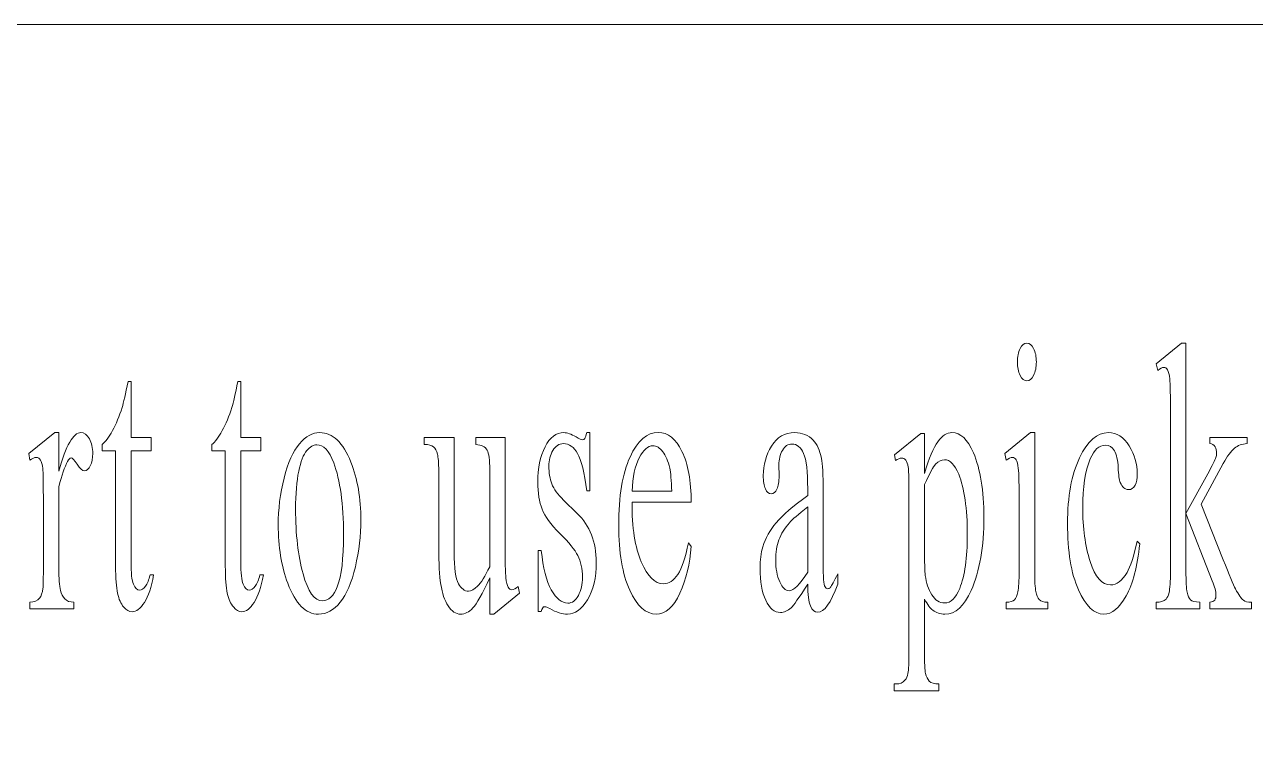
# Model space of a CAD drawing. Header units: millimetres. Extents: x -516 to 519, y -297 to 340.
# Drawn here: x 196.8 to 324.6, y 174.5 to 249.4 of the extents above; entities that cross this region are included whole.
import ezdxf

# ---------------------------------------------------------------- set-up
doc = ezdxf.new("R2010")
doc.units = ezdxf.units.MM
doc.header["$MEASUREMENT"] = 0
doc.layers.add('layer 1', color=7, linetype='Continuous')

msp = doc.modelspace()

# ---------------------------------------------------------------- linework, layer by layer
at = {"layer": 'layer 1', "color": 242, "lineweight": 18}
for points, knots in [([(-18.9439, 249.3798), (-18.9439, 249.3798), (506.06, 249.3798), (506.06, 249.3798), (506.06, 249.3798), (506.06, 42.8579), (506.06, 42.8579), (506.06, 42.8579), (-18.9439, 42.8579), (-18.9439, 42.8579), (-18.9439, 42.8579), (-18.9439, 249.3798), (-18.9439, 249.3798)], [0, 0, 0, 0, 0.25, 0.25, 0.25, 0.5, 0.5, 0.5, 0.75, 0.75, 0.75, 1, 1, 1, 1]), ([(300.8988, 216.2949), (301.1708, 216.2949), (301.4023, 216.1039), (301.5933, 215.7219), (301.7844, 215.3398), (301.8799, 214.8768), (301.8799, 214.3328), (301.8799, 213.7889), (301.7844, 213.3226), (301.5933, 212.9341), (301.4023, 212.5456), (301.1708, 212.3513), (300.8988, 212.3513), (300.6268, 212.3513), (300.3937, 212.5456), (300.1994, 212.9341), (300.0052, 213.3226), (299.908, 213.7889), (299.908, 214.3328), (299.908, 214.8768), (300.0036, 215.3398), (300.1946, 215.7219), (300.3856, 216.1039), (300.6204, 216.2949), (300.8988, 216.2949)], [0, 0, 0, 0, 0.125, 0.125, 0.125, 0.25, 0.25, 0.25, 0.375, 0.375, 0.375, 0.5, 0.5, 0.5, 0.625, 0.625, 0.625, 0.75, 0.75, 0.75, 0.875, 0.875, 0.875, 1, 1, 1, 1]), ([(314.4911, 213.4392), (314.4911, 213.4392), (314.326, 214.1191), (314.326, 214.1191), (314.326, 214.1191), (316.968, 216.2949), (316.968, 216.2949), (316.968, 216.2949), (317.4149, 216.2949), (317.4149, 216.2949)], [0, 0, 0, 0, 0.33333333, 0.33333333, 0.33333333, 0.66666667, 0.66666667, 0.66666667, 1, 1, 1, 1]), ([(317.4149, 216.2949), (317.4149, 216.2949), (317.4149, 198.597), (317.4149, 198.597), (317.4149, 198.597), (319.6781, 202.7155), (319.6781, 202.7155)], [0, 0, 0, 0, 0.5, 0.5, 0.5, 1, 1, 1, 1]), ([(315.8024, 208.7767), (315.8024, 210.836), (315.7797, 212.0955), (315.7344, 212.5553), (315.6891, 213.015), (315.6146, 213.3323), (315.511, 213.5072), (315.4074, 213.682), (315.2714, 213.7694), (315.103, 213.7694), (314.967, 213.7694), (314.7631, 213.6593), (314.4911, 213.4392)], [0, 0, 0, 0, 0.25, 0.25, 0.25, 0.5, 0.5, 0.5, 0.75, 0.75, 0.75, 1, 1, 1, 1]), ([(204.8591, 205.7461), (205.2152, 206.031), (205.5795, 206.5135), (205.9518, 207.1934), (206.3242, 207.8734), (206.656, 208.6796), (206.9474, 209.6121), (207.0964, 210.1042), (207.3036, 211.0043), (207.5691, 212.3124)], [0, 0, 0, 0, 0.33333333, 0.33333333, 0.33333333, 0.66666667, 0.66666667, 0.66666667, 1, 1, 1, 1]), ([(207.8702, 212.3124), (207.8702, 212.3124), (207.8702, 206.4649), (207.8702, 206.4649), (207.8702, 206.4649), (209.9489, 206.4649), (209.9489, 206.4649), (209.9489, 206.4649), (209.9489, 205.105), (209.9489, 205.105), (209.9489, 205.105), (207.8702, 205.105), (207.8702, 205.105), (207.8702, 205.105), (207.8702, 193.5654), (207.8702, 193.5654)], [0, 0, 0, 0, 0.2, 0.2, 0.2, 0.4, 0.4, 0.4, 0.6, 0.6, 0.6, 0.8, 0.8, 0.8, 1, 1, 1, 1]), ([(216.2545, 205.7461), (216.6107, 206.031), (216.9749, 206.5135), (217.3473, 207.1934), (217.7196, 207.8734), (218.0515, 208.6796), (218.3429, 209.6121), (218.4918, 210.1042), (218.6991, 211.0043), (218.9646, 212.3124)], [0, 0, 0, 0, 0.33333333, 0.33333333, 0.33333333, 0.66666667, 0.66666667, 0.66666667, 1, 1, 1, 1]), ([(219.2657, 212.3124), (219.2657, 212.3124), (219.2657, 206.4649), (219.2657, 206.4649), (219.2657, 206.4649), (221.3444, 206.4649), (221.3444, 206.4649), (221.3444, 206.4649), (221.3444, 205.105), (221.3444, 205.105), (221.3444, 205.105), (219.2657, 205.105), (219.2657, 205.105), (219.2657, 205.105), (219.2657, 193.5654), (219.2657, 193.5654)], [0, 0, 0, 0, 0.2, 0.2, 0.2, 0.4, 0.4, 0.4, 0.6, 0.6, 0.6, 0.8, 0.8, 0.8, 1, 1, 1, 1]), ([(197.3684, 204.1142), (197.3684, 204.1142), (197.2713, 204.8136), (197.2713, 204.8136), (197.2713, 204.8136), (199.9619, 206.9894), (199.9619, 206.9894), (199.9619, 206.9894), (200.3698, 206.9894), (200.3698, 206.9894)], [0, 0, 0, 0, 0.33333333, 0.33333333, 0.33333333, 0.66666667, 0.66666667, 0.66666667, 1, 1, 1, 1]), ([(200.3698, 202.9875), (201.1146, 205.6555), (201.8787, 206.9894), (202.6622, 206.9894), (203.0184, 206.9894), (203.313, 206.7725), (203.5462, 206.3386), (203.7793, 205.9048), (203.8959, 205.4029), (203.8959, 204.8331), (203.8959, 204.328), (203.8117, 203.9006), (203.6433, 203.5509), (203.4749, 203.2012), (203.2742, 203.0263), (203.0411, 203.0263), (202.8144, 203.0263), (202.5602, 203.2498), (202.2786, 203.6965), (201.9969, 204.1434), (201.788, 204.3668), (201.6521, 204.3668), (201.5355, 204.3668), (201.4092, 204.2373), (201.2732, 203.9782), (200.9818, 203.4472), (200.6807, 202.573), (200.3698, 201.3556)], [0, 0, 0, 0, 0.11111111, 0.11111111, 0.11111111, 0.22222222, 0.22222222, 0.22222222, 0.33333333, 0.33333333, 0.33333333, 0.44444444, 0.44444444, 0.44444444, 0.55555556, 0.55555556, 0.55555556, 0.66666667, 0.66666667, 0.66666667, 0.77777778, 0.77777778, 0.77777778, 0.88888889, 0.88888889, 0.88888889, 1, 1, 1, 1]), ([(227.4557, 206.9894), (228.8026, 206.9894), (229.8841, 205.9663), (230.7, 203.92), (231.3929, 202.1716), (231.7393, 200.1641), (231.7393, 197.8976), (231.7393, 196.3046), (231.5483, 194.6922), (231.1663, 193.0603), (230.7842, 191.4285), (230.258, 190.1981), (229.5878, 189.3692), (228.9176, 188.5403), (228.1712, 188.1259), (227.3488, 188.1259), (226.0084, 188.1259), (224.9432, 189.1943), (224.1531, 191.3313), (223.4861, 193.1315), (223.1526, 195.152), (223.1526, 197.3925), (223.1526, 199.0244), (223.355, 200.6465), (223.7597, 202.259), (224.1645, 203.8714), (224.6971, 205.0629), (225.3576, 205.8335), (226.0181, 206.6041), (226.7175, 206.9894), (227.4557, 206.9894)], [0, 0, 0, 0, 0.1, 0.1, 0.1, 0.2, 0.2, 0.2, 0.3, 0.3, 0.3, 0.4, 0.4, 0.4, 0.5, 0.5, 0.5, 0.6, 0.6, 0.6, 0.7, 0.7, 0.7, 0.8, 0.8, 0.8, 0.9, 0.9, 0.9, 1, 1, 1, 1]), ([(238.3169, 205.7461), (238.3169, 205.7461), (238.3169, 206.4649), (238.3169, 206.4649), (238.3169, 206.4649), (241.4349, 206.4649), (241.4349, 206.4649), (241.4349, 206.4649), (241.4349, 194.5562), (241.4349, 194.5562)], [0, 0, 0, 0, 0.33333333, 0.33333333, 0.33333333, 0.66666667, 0.66666667, 0.66666667, 1, 1, 1, 1]), ([(243.6885, 205.7461), (243.6885, 205.7461), (243.6885, 206.4649), (243.6885, 206.4649), (243.6885, 206.4649), (246.7191, 206.4649), (246.7191, 206.4649)], [0, 0, 0, 0, 0.5, 0.5, 0.5, 1, 1, 1, 1]), ([(250.47, 194.7505), (250.6514, 192.9373), (250.9978, 191.5709), (251.5094, 190.6514), (252.021, 189.7318), (252.594, 189.2721), (253.2287, 189.2721), (253.6755, 189.2721), (254.0397, 189.5343), (254.3214, 190.0588), (254.6031, 190.5834), (254.744, 191.2147), (254.744, 191.953), (254.744, 192.8466), (254.5869, 193.5978), (254.2728, 194.2065), (253.9588, 194.8152), (253.3323, 195.5858), (252.3933, 196.5183), (251.4543, 197.4508), (250.8392, 198.2926), (250.5478, 199.0438), (250.2563, 199.782), (250.1106, 200.7145), (250.1106, 201.8413), (250.1106, 203.3048), (250.3616, 204.5287), (250.8634, 205.513), (251.3653, 206.4973), (252.0145, 206.9894), (252.811, 206.9894), (253.1607, 206.9894), (253.5848, 206.8405), (254.0834, 206.5426), (254.4137, 206.3483), (254.6339, 206.2512), (254.744, 206.2512), (254.8476, 206.2512), (254.9285, 206.2965), (254.9868, 206.3872), (255.0451, 206.4778), (255.1131, 206.6786), (255.1908, 206.9894)], [0, 0, 0, 0, 0.07142857, 0.07142857, 0.07142857, 0.14285714, 0.14285714, 0.14285714, 0.21428571, 0.21428571, 0.21428571, 0.28571429, 0.28571429, 0.28571429, 0.35714286, 0.35714286, 0.35714286, 0.42857143, 0.42857143, 0.42857143, 0.5, 0.5, 0.5, 0.57142857, 0.57142857, 0.57142857, 0.64285714, 0.64285714, 0.64285714, 0.71428571, 0.71428571, 0.71428571, 0.78571429, 0.78571429, 0.78571429, 0.85714286, 0.85714286, 0.85714286, 0.92857143, 0.92857143, 0.92857143, 1, 1, 1, 1]), ([(255.1908, 200.9282), (254.9447, 202.8321), (254.629, 204.1272), (254.2437, 204.8136), (253.8584, 205.5), (253.3679, 205.8432), (252.7721, 205.8432), (252.3188, 205.8432), (251.9529, 205.6036), (251.6745, 205.1245), (251.3961, 204.6452), (251.2568, 204.1142), (251.2568, 203.5314), (251.2568, 202.8062), (251.3605, 202.1845), (251.5677, 201.6665), (251.7684, 201.1355), (252.1764, 200.5721), (252.7916, 199.9763)], [0, 0, 0, 0, 0.16666667, 0.16666667, 0.16666667, 0.33333333, 0.33333333, 0.33333333, 0.5, 0.5, 0.5, 0.66666667, 0.66666667, 0.66666667, 0.83333333, 0.83333333, 0.83333333, 1, 1, 1, 1]), ([(255.5113, 206.9894), (255.5113, 206.9894), (255.5113, 200.9282), (255.5113, 200.9282), (255.5113, 200.9282), (255.1908, 200.9282), (255.1908, 200.9282)], [0, 0, 0, 0, 0.5, 0.5, 0.5, 1, 1, 1, 1]), ([(266.0422, 195.1584), (265.9062, 193.3841), (265.5112, 191.7684), (264.8571, 190.3114), (264.2031, 188.8544), (263.3839, 188.1259), (262.3998, 188.1259), (261.3313, 188.1259), (260.4166, 188.958), (259.6557, 190.6222), (258.8948, 192.2865), (258.5144, 194.5238), (258.5144, 197.3342), (258.5144, 200.3778), (258.9045, 202.7511), (259.6848, 204.4542), (260.4652, 206.1573), (261.4446, 207.0089), (262.6232, 207.0089), (263.6203, 207.0089), (264.4395, 206.3516), (265.0806, 205.037), (265.7217, 203.7225), (266.0422, 201.9643), (266.0422, 199.7626)], [0, 0, 0, 0, 0.125, 0.125, 0.125, 0.25, 0.25, 0.25, 0.375, 0.375, 0.375, 0.5, 0.5, 0.5, 0.625, 0.625, 0.625, 0.75, 0.75, 0.75, 0.875, 0.875, 0.875, 1, 1, 1, 1]), ([(275.1647, 202.5018), (275.1647, 201.9061), (275.0886, 201.4463), (274.9365, 201.1225), (274.7843, 200.7987), (274.5851, 200.6368), (274.3391, 200.6368), (274.0995, 200.6368), (273.9036, 200.8052), (273.7514, 201.1419), (273.5992, 201.4786), (273.5231, 201.9384), (273.5231, 202.5212), (273.5231, 203.6351), (273.8081, 204.6582), (274.3779, 205.5907), (274.9478, 206.5232), (275.7475, 206.9894), (276.7771, 206.9894), (277.5672, 206.9894), (278.2148, 206.7239), (278.7198, 206.1929), (279.1019, 205.7914), (279.3836, 205.1633), (279.5649, 204.3085), (279.6815, 203.7516), (279.7397, 202.6119), (279.7397, 200.8894)], [0, 0, 0, 0, 0.11111111, 0.11111111, 0.11111111, 0.22222222, 0.22222222, 0.22222222, 0.33333333, 0.33333333, 0.33333333, 0.44444444, 0.44444444, 0.44444444, 0.55555556, 0.55555556, 0.55555556, 0.66666667, 0.66666667, 0.66666667, 0.77777778, 0.77777778, 0.77777778, 0.88888889, 0.88888889, 0.88888889, 1, 1, 1, 1]), ([(278.137, 201.1613), (278.137, 202.9357), (277.9962, 204.1531), (277.7145, 204.8136), (277.4328, 205.4741), (277.0232, 205.8044), (276.4858, 205.8044), (276.0778, 205.8044), (275.754, 205.5842), (275.5144, 205.1439), (275.2683, 204.7035), (275.1453, 204.1984), (275.1453, 203.6286)], [0, 0, 0, 0, 0.25, 0.25, 0.25, 0.5, 0.5, 0.5, 0.75, 0.75, 0.75, 1, 1, 1, 1]), ([(287.1527, 204.6971), (287.1527, 204.6971), (289.8919, 206.9117), (289.8919, 206.9117), (289.8919, 206.9117), (290.261, 206.9117), (290.261, 206.9117), (290.261, 206.9117), (290.261, 202.7544), (290.261, 202.7544)], [0, 0, 0, 0, 0.33333333, 0.33333333, 0.33333333, 0.66666667, 0.66666667, 0.66666667, 1, 1, 1, 1]), ([(290.261, 202.7544), (290.7208, 204.3215), (291.1822, 205.4191), (291.6452, 206.0472), (292.1082, 206.6754), (292.5955, 206.9894), (293.1071, 206.9894), (294.0007, 206.9894), (294.7454, 206.2901), (295.3412, 204.8913), (296.0729, 203.1817), (296.4388, 200.9541), (296.4388, 198.2085), (296.4388, 195.139), (295.9984, 192.6005), (295.1177, 190.5931), (294.3925, 188.9483), (293.4794, 188.1259), (292.3785, 188.1259), (291.8994, 188.1259), (291.4849, 188.2619), (291.1352, 188.5338), (290.8762, 188.7281), (290.5848, 189.1166), (290.261, 189.6995)], [0, 0, 0, 0, 0.125, 0.125, 0.125, 0.25, 0.25, 0.25, 0.375, 0.375, 0.375, 0.5, 0.5, 0.5, 0.625, 0.625, 0.625, 0.75, 0.75, 0.75, 0.875, 0.875, 0.875, 1, 1, 1, 1]), ([(298.7327, 204.1142), (298.7327, 204.1142), (298.5967, 204.8136), (298.5967, 204.8136), (298.5967, 204.8136), (301.2776, 206.9894), (301.2776, 206.9894), (301.2776, 206.9894), (301.705, 206.9894), (301.705, 206.9894)], [0, 0, 0, 0, 0.33333333, 0.33333333, 0.33333333, 0.66666667, 0.66666667, 0.66666667, 1, 1, 1, 1]), ([(312.6148, 195.4304), (312.3752, 193.0862), (311.9057, 191.2827), (311.2064, 190.02), (310.507, 188.7572), (309.7332, 188.1259), (308.8849, 188.1259), (307.8746, 188.1259), (306.994, 188.9742), (306.2428, 190.6708), (305.4916, 192.3674), (305.116, 194.6598), (305.116, 197.5479), (305.116, 200.3454), (305.5321, 202.6184), (306.3642, 204.3668), (307.1963, 206.1152), (308.1952, 206.9894), (309.3608, 206.9894), (310.235, 206.9894), (310.9538, 206.5264), (311.5172, 205.6004), (312.0806, 204.6744), (312.3623, 203.7127), (312.3623, 202.7155), (312.3623, 202.2233), (312.283, 201.8251), (312.1243, 201.5208), (311.9656, 201.2164), (311.7438, 201.0642), (311.4589, 201.0642), (311.0768, 201.0642), (310.7887, 201.3103), (310.5944, 201.8024), (310.4843, 202.0744), (310.4115, 202.5925), (310.3759, 203.3566), (310.3402, 204.1207), (310.2091, 204.7035), (309.9825, 205.105), (309.7558, 205.4936), (309.4418, 205.6878), (309.0403, 205.6878), (308.3927, 205.6878), (307.8714, 205.2086), (307.4764, 204.2502), (306.9519, 202.981), (306.6896, 201.3038), (306.6896, 199.2186), (306.6896, 197.0946), (306.9503, 195.2199), (307.4715, 193.5945), (307.9928, 191.9692), (308.697, 191.1565), (309.5842, 191.1565), (310.2188, 191.1565), (310.7887, 191.5903), (311.2938, 192.4581), (311.65, 193.0538), (311.9964, 194.1352), (312.3331, 195.7024)], [0, 0, 0, 0, 0.05, 0.05, 0.05, 0.1, 0.1, 0.1, 0.15, 0.15, 0.15, 0.2, 0.2, 0.2, 0.25, 0.25, 0.25, 0.3, 0.3, 0.3, 0.35, 0.35, 0.35, 0.4, 0.4, 0.4, 0.45, 0.45, 0.45, 0.5, 0.5, 0.5, 0.55, 0.55, 0.55, 0.6, 0.6, 0.6, 0.65, 0.65, 0.65, 0.7, 0.7, 0.7, 0.75, 0.75, 0.75, 0.8, 0.8, 0.8, 0.85, 0.85, 0.85, 0.9, 0.9, 0.9, 0.95, 0.95, 0.95, 1, 1, 1, 1]), ([(319.6781, 202.7155), (320.1573, 203.5962), (320.4357, 204.1531), (320.5134, 204.3862), (320.5652, 204.5416), (320.5912, 204.6971), (320.5912, 204.8525), (320.5912, 205.1115), (320.5377, 205.3349), (320.4309, 205.5227), (320.324, 205.7105), (320.1476, 205.8173), (319.9015, 205.8432)], [0, 0, 0, 0, 0.25, 0.25, 0.25, 0.5, 0.5, 0.5, 0.75, 0.75, 0.75, 1, 1, 1, 1]), ([(319.9015, 205.8432), (319.9015, 205.8432), (319.9015, 206.4649), (319.9015, 206.4649), (319.9015, 206.4649), (323.7675, 206.4649), (323.7675, 206.4649), (323.7675, 206.4649), (323.7675, 205.8432), (323.7675, 205.8432)], [0, 0, 0, 0, 0.33333333, 0.33333333, 0.33333333, 0.66666667, 0.66666667, 0.66666667, 1, 1, 1, 1]), ([(323.7675, 205.8432), (323.2365, 205.8173), (322.7945, 205.6555), (322.4415, 205.3576), (322.0886, 205.0597), (321.7017, 204.5287), (321.2808, 203.7646)], [0, 0, 0, 0, 0.5, 0.5, 0.5, 1, 1, 1, 1]), ([(206.2675, 193.138), (206.2675, 193.138), (206.2675, 205.105), (206.2675, 205.105), (206.2675, 205.105), (204.8591, 205.105), (204.8591, 205.105), (204.8591, 205.105), (204.8591, 205.7461), (204.8591, 205.7461)], [0, 0, 0, 0, 0.33333333, 0.33333333, 0.33333333, 0.66666667, 0.66666667, 0.66666667, 1, 1, 1, 1]), ([(217.6629, 193.138), (217.6629, 193.138), (217.6629, 205.105), (217.6629, 205.105), (217.6629, 205.105), (216.2545, 205.105), (216.2545, 205.105), (216.2545, 205.105), (216.2545, 205.7461), (216.2545, 205.7461)], [0, 0, 0, 0, 0.33333333, 0.33333333, 0.33333333, 0.66666667, 0.66666667, 0.66666667, 1, 1, 1, 1]), ([(227.1546, 205.7267), (226.8114, 205.7267), (226.4666, 205.5227), (226.1201, 205.1147), (225.7737, 204.7068), (225.4936, 203.9912), (225.2799, 202.9681), (225.0662, 201.9449), (224.9593, 200.6303), (224.9593, 199.0244), (224.9593, 196.4341), (225.2167, 194.2), (225.7316, 192.3221), (226.2464, 190.4441), (226.9247, 189.5052), (227.7665, 189.5052), (228.3947, 189.5052), (228.9127, 190.0232), (229.3207, 191.0593), (229.7287, 192.0954), (229.9326, 193.8762), (229.9326, 196.4017), (229.9326, 199.5619), (229.5927, 202.0485), (228.9127, 203.8617), (228.4529, 205.105), (227.8669, 205.7267), (227.1546, 205.7267)], [0, 0, 0, 0, 0.11111111, 0.11111111, 0.11111111, 0.22222222, 0.22222222, 0.22222222, 0.33333333, 0.33333333, 0.33333333, 0.44444444, 0.44444444, 0.44444444, 0.55555556, 0.55555556, 0.55555556, 0.66666667, 0.66666667, 0.66666667, 0.77777778, 0.77777778, 0.77777778, 0.88888889, 0.88888889, 0.88888889, 1, 1, 1, 1]), ([(239.8225, 203.0069), (239.8225, 203.8487), (239.7772, 204.4316), (239.6865, 204.7553), (239.5959, 205.0791), (239.4615, 205.3284), (239.2834, 205.5033), (239.1053, 205.6781), (238.7832, 205.7591), (238.3169, 205.7461)], [0, 0, 0, 0, 0.33333333, 0.33333333, 0.33333333, 0.66666667, 0.66666667, 0.66666667, 1, 1, 1, 1]), ([(245.1164, 203.1235), (245.1164, 204.1337), (245.0241, 204.8169), (244.8395, 205.173), (244.655, 205.5292), (244.2713, 205.7202), (243.6885, 205.7461)], [0, 0, 0, 0, 0.5, 0.5, 0.5, 1, 1, 1, 1]), ([(264.0121, 200.8894), (263.9797, 202.0291), (263.9117, 202.8321), (263.8081, 203.2983), (263.6462, 204.0236), (263.405, 204.5935), (263.0845, 205.0079), (262.764, 205.4223), (262.4289, 205.6296), (262.0792, 205.6296), (261.5417, 205.6296), (261.0609, 205.2119), (260.6367, 204.3765), (260.2126, 203.5412), (259.9649, 202.3788), (259.8937, 200.8894)], [0, 0, 0, 0, 0.2, 0.2, 0.2, 0.4, 0.4, 0.4, 0.6, 0.6, 0.6, 0.8, 0.8, 0.8, 1, 1, 1, 1]), ([(198.7671, 199.5683), (198.7671, 201.6406), (198.7461, 202.8742), (198.704, 203.2692), (198.6619, 203.6642), (198.5842, 203.9523), (198.4709, 204.1337), (198.3575, 204.315), (198.2167, 204.4056), (198.0483, 204.4056), (197.8476, 204.4056), (197.6209, 204.3085), (197.3684, 204.1142)], [0, 0, 0, 0, 0.25, 0.25, 0.25, 0.5, 0.5, 0.5, 0.75, 0.75, 0.75, 1, 1, 1, 1]), ([(288.6486, 201.2196), (288.6486, 202.3723), (288.6227, 203.1041), (288.5709, 203.4149), (288.5191, 203.7257), (288.4365, 203.9588), (288.3232, 204.1142), (288.2098, 204.2697), (288.0561, 204.3474), (287.8618, 204.3474), (287.7064, 204.3474), (287.5089, 204.2567), (287.2693, 204.0754)], [0, 0, 0, 0, 0.25, 0.25, 0.25, 0.5, 0.5, 0.5, 0.75, 0.75, 0.75, 1, 1, 1, 1]), ([(290.261, 194.9641), (290.261, 193.5266), (290.2902, 192.5811), (290.3484, 192.1278), (290.4391, 191.3766), (290.6609, 190.7161), (291.0138, 190.1462), (291.3667, 189.5764), (291.8119, 189.2915), (292.3494, 189.2915), (292.997, 189.2915), (293.5215, 189.7966), (293.923, 190.8068), (294.4475, 192.1278), (294.7098, 193.9863), (294.7098, 196.3823), (294.7098, 199.1021), (294.4119, 201.1937), (293.8161, 202.6572), (293.4017, 203.6674), (292.9095, 204.1725), (292.3397, 204.1725), (292.0289, 204.1725), (291.7213, 204.0171), (291.4169, 203.7063), (291.1838, 203.4732), (290.7985, 202.7738), (290.261, 201.6082)], [0, 0, 0, 0, 0.11111111, 0.11111111, 0.11111111, 0.22222222, 0.22222222, 0.22222222, 0.33333333, 0.33333333, 0.33333333, 0.44444444, 0.44444444, 0.44444444, 0.55555556, 0.55555556, 0.55555556, 0.66666667, 0.66666667, 0.66666667, 0.77777778, 0.77777778, 0.77777778, 0.88888889, 0.88888889, 0.88888889, 1, 1, 1, 1]), ([(300.0926, 199.5489), (300.0926, 201.4786), (300.0634, 202.7285), (300.0052, 203.2983), (299.9598, 203.7127), (299.8886, 204.0009), (299.7915, 204.1628), (299.6943, 204.3247), (299.5616, 204.4056), (299.3932, 204.4056), (299.2119, 204.4056), (298.9917, 204.3085), (298.7327, 204.1142)], [0, 0, 0, 0, 0.25, 0.25, 0.25, 0.5, 0.5, 0.5, 0.75, 0.75, 0.75, 1, 1, 1, 1]), ([(321.2808, 203.7646), (321.2808, 203.7646), (318.9982, 199.5489), (318.9982, 199.5489), (318.9982, 199.5489), (321.2808, 193.7791), (321.2808, 193.7791)], [0, 0, 0, 0, 0.5, 0.5, 0.5, 1, 1, 1, 1]), ([(259.8937, 199.7626), (259.8872, 197.1205), (260.2077, 195.0483), (260.8553, 193.546), (261.5029, 192.0436), (262.2638, 191.2925), (263.138, 191.2925), (263.7207, 191.2925), (264.2274, 191.613), (264.658, 192.2541), (265.0887, 192.8952), (265.4497, 193.9928), (265.7411, 195.547)], [0, 0, 0, 0, 0.25, 0.25, 0.25, 0.5, 0.5, 0.5, 0.75, 0.75, 0.75, 1, 1, 1, 1]), ([(278.137, 191.2342), (277.224, 189.8225), (276.6509, 189.0065), (276.4177, 188.7864), (276.0681, 188.4626), (275.6957, 188.3007), (275.3007, 188.3007), (274.6855, 188.3007), (274.1788, 188.7216), (273.7805, 189.5635), (273.3823, 190.4053), (273.1832, 191.5126), (273.1832, 192.8855), (273.1832, 193.7532), (273.2803, 194.5044), (273.4745, 195.139), (273.74, 196.0197), (274.2014, 196.8486), (274.8587, 197.6256), (275.516, 198.4027), (276.6088, 199.3482), (278.137, 200.462)], [0, 0, 0, 0, 0.14285714, 0.14285714, 0.14285714, 0.28571429, 0.28571429, 0.28571429, 0.42857143, 0.42857143, 0.42857143, 0.57142857, 0.57142857, 0.57142857, 0.71428571, 0.71428571, 0.71428571, 0.85714286, 0.85714286, 0.85714286, 1, 1, 1, 1]), ([(254.2097, 198.597), (255.5243, 197.3148), (256.1816, 195.6247), (256.1816, 193.5266), (256.1816, 191.9076), (255.8756, 190.6028), (255.2636, 189.612), (254.6517, 188.6213), (253.9669, 188.1259), (253.2092, 188.1259), (252.6653, 188.1259), (252.0436, 188.3201), (251.3443, 188.7087), (251.1306, 188.8382), (250.9557, 188.9029), (250.8197, 188.9029), (250.6708, 188.9029), (250.5542, 188.7346), (250.47, 188.3978)], [0, 0, 0, 0, 0.16666667, 0.16666667, 0.16666667, 0.33333333, 0.33333333, 0.33333333, 0.5, 0.5, 0.5, 0.66666667, 0.66666667, 0.66666667, 0.83333333, 0.83333333, 0.83333333, 1, 1, 1, 1]), ([(278.137, 199.2769), (277.1592, 198.4999), (276.5278, 197.9494), (276.2429, 197.6256), (275.7313, 197.0558), (275.3654, 196.46), (275.1453, 195.8384), (274.9251, 195.2167), (274.815, 194.5367), (274.815, 193.7985), (274.815, 192.866), (274.9542, 192.0922), (275.2327, 191.477), (275.5112, 190.8618), (275.8317, 190.5542), (276.1943, 190.5542), (276.6865, 190.5542), (277.334, 191.2018), (278.137, 192.4969)], [0, 0, 0, 0, 0.16666667, 0.16666667, 0.16666667, 0.33333333, 0.33333333, 0.33333333, 0.5, 0.5, 0.5, 0.66666667, 0.66666667, 0.66666667, 0.83333333, 0.83333333, 0.83333333, 1, 1, 1, 1]), ([(320.1443, 191.6033), (320.1443, 191.6033), (317.4149, 198.5776), (317.4149, 198.5776), (317.4149, 198.5776), (317.4149, 192.6717), (317.4149, 192.6717)], [0, 0, 0, 0, 0.5, 0.5, 0.5, 1, 1, 1, 1]), ([(246.7191, 195.683), (246.7191, 193.6237), (246.7434, 192.3642), (246.7919, 191.9044), (246.8405, 191.4446), (246.9182, 191.1241), (247.0251, 190.9428), (247.1319, 190.7615), (247.2566, 190.6708), (247.399, 190.6708), (247.5998, 190.6708), (247.8264, 190.7809), (248.079, 191.0011)], [0, 0, 0, 0, 0.25, 0.25, 0.25, 0.5, 0.5, 0.5, 0.75, 0.75, 0.75, 1, 1, 1, 1]), ([(245.1164, 191.8947), (244.3522, 190.2369), (243.7694, 189.1943), (243.3679, 188.767), (242.9664, 188.3396), (242.5423, 188.1259), (242.0955, 188.1259), (241.5968, 188.1259), (241.1646, 188.414), (240.7987, 188.9904), (240.4328, 189.5667), (240.1787, 190.3081), (240.0362, 191.2147), (239.8937, 192.1213), (239.8225, 193.4035), (239.8225, 195.0613)], [0, 0, 0, 0, 0.2, 0.2, 0.2, 0.4, 0.4, 0.4, 0.6, 0.6, 0.6, 0.8, 0.8, 0.8, 1, 1, 1, 1]), ([(241.4349, 194.5562), (241.4349, 192.8984), (241.579, 191.8105), (241.8672, 191.2925), (242.1554, 190.7744), (242.5034, 190.5154), (242.9114, 190.5154), (243.1898, 190.5154), (243.5055, 190.6902), (243.8585, 191.0399), (244.2114, 191.3896), (244.6307, 192.0566), (245.1164, 193.0409)], [0, 0, 0, 0, 0.25, 0.25, 0.25, 0.5, 0.5, 0.5, 0.75, 0.75, 0.75, 1, 1, 1, 1]), ([(250.47, 188.3978), (250.47, 188.3978), (250.1495, 188.3978), (250.1495, 188.3978), (250.1495, 188.3978), (250.1495, 194.7505), (250.1495, 194.7505), (250.1495, 194.7505), (250.47, 194.7505), (250.47, 194.7505)], [0, 0, 0, 0, 0.33333333, 0.33333333, 0.33333333, 0.66666667, 0.66666667, 0.66666667, 1, 1, 1, 1]), ([(279.7397, 194.8476), (279.7397, 193.151), (279.7559, 192.1116), (279.7883, 191.7296), (279.8207, 191.3475), (279.8741, 191.0917), (279.9486, 190.9622), (280.0231, 190.8327), (280.1089, 190.7679), (280.206, 190.7679), (280.3096, 190.7679), (280.4003, 190.8132), (280.478, 190.9039), (280.614, 191.0723), (280.8762, 191.545), (281.2648, 192.3221)], [0, 0, 0, 0, 0.2, 0.2, 0.2, 0.4, 0.4, 0.4, 0.6, 0.6, 0.6, 0.8, 0.8, 0.8, 1, 1, 1, 1]), ([(210.2209, 192.2055), (209.9942, 190.9363), (209.6737, 189.9811), (209.2592, 189.34), (208.8448, 188.6989), (208.4174, 188.3784), (207.9771, 188.3784), (207.6792, 188.3784), (207.3878, 188.5435), (207.1029, 188.8738), (206.8179, 189.204), (206.6075, 189.6768), (206.4715, 190.2919), (206.3355, 190.9072), (206.2675, 191.8558), (206.2675, 193.138)], [0, 0, 0, 0, 0.2, 0.2, 0.2, 0.4, 0.4, 0.4, 0.6, 0.6, 0.6, 0.8, 0.8, 0.8, 1, 1, 1, 1]), ([(207.8702, 193.5654), (207.8702, 192.4127), (207.9528, 191.6357), (208.1179, 191.2342), (208.283, 190.8327), (208.4951, 190.6319), (208.7541, 190.6319), (208.9679, 190.6319), (209.1751, 190.7647), (209.3758, 191.0302), (209.5765, 191.2957), (209.732, 191.6875), (209.842, 192.2055)], [0, 0, 0, 0, 0.25, 0.25, 0.25, 0.5, 0.5, 0.5, 0.75, 0.75, 0.75, 1, 1, 1, 1]), ([(221.6163, 192.2055), (221.3897, 190.9363), (221.0692, 189.9811), (220.6547, 189.34), (220.2403, 188.6989), (219.8129, 188.3784), (219.3725, 188.3784), (219.0747, 188.3784), (218.7833, 188.5435), (218.4983, 188.8738), (218.2134, 189.204), (218.0029, 189.6768), (217.867, 190.2919), (217.731, 190.9072), (217.6629, 191.8558), (217.6629, 193.138)], [0, 0, 0, 0, 0.2, 0.2, 0.2, 0.4, 0.4, 0.4, 0.6, 0.6, 0.6, 0.8, 0.8, 0.8, 1, 1, 1, 1]), ([(219.2657, 193.5654), (219.2657, 192.4127), (219.3482, 191.6357), (219.5134, 191.2342), (219.6785, 190.8327), (219.8906, 190.6319), (220.1496, 190.6319), (220.3633, 190.6319), (220.5705, 190.7647), (220.7713, 191.0302), (220.972, 191.2957), (221.1274, 191.6875), (221.2375, 192.2055)], [0, 0, 0, 0, 0.25, 0.25, 0.25, 0.5, 0.5, 0.5, 0.75, 0.75, 0.75, 1, 1, 1, 1]), ([(321.2808, 193.7791), (321.9154, 192.1861), (322.3428, 191.1759), (322.563, 190.7485), (322.8738, 190.1398), (323.1458, 189.7448), (323.3789, 189.5635), (323.5408, 189.434), (323.8225, 189.3692), (324.224, 189.3692)], [0, 0, 0, 0, 0.33333333, 0.33333333, 0.33333333, 0.66666667, 0.66666667, 0.66666667, 1, 1, 1, 1]), ([(197.3684, 189.3692), (197.8217, 189.3692), (198.1584, 189.5116), (198.3786, 189.7966), (198.5405, 190.0038), (198.6538, 190.3341), (198.7186, 190.7874), (198.751, 191.0075), (198.7671, 191.6357), (198.7671, 192.6717)], [0, 0, 0, 0, 0.33333333, 0.33333333, 0.33333333, 0.66666667, 0.66666667, 0.66666667, 1, 1, 1, 1]), ([(200.3698, 192.8272), (200.3698, 191.8429), (200.4314, 191.0982), (200.5544, 190.5931), (200.6386, 190.2434), (200.7875, 189.952), (201.0013, 189.7189), (201.2149, 189.4857), (201.5225, 189.3692), (201.924, 189.3692)], [0, 0, 0, 0, 0.33333333, 0.33333333, 0.33333333, 0.66666667, 0.66666667, 0.66666667, 1, 1, 1, 1]), ([(248.079, 191.0011), (248.079, 191.0011), (248.2149, 190.3211), (248.2149, 190.3211), (248.2149, 190.3211), (245.5535, 188.1259), (245.5535, 188.1259), (245.5535, 188.1259), (245.1164, 188.1259), (245.1164, 188.1259), (245.1164, 188.1259), (245.1164, 191.8947), (245.1164, 191.8947)], [0, 0, 0, 0, 0.25, 0.25, 0.25, 0.5, 0.5, 0.5, 0.75, 0.75, 0.75, 1, 1, 1, 1]), ([(298.7327, 189.3692), (299.1666, 189.3692), (299.458, 189.4534), (299.6069, 189.6217), (299.7559, 189.7901), (299.874, 190.0686), (299.9615, 190.4571), (300.0489, 190.8456), (300.0926, 191.5903), (300.0926, 192.6912)], [0, 0, 0, 0, 0.33333333, 0.33333333, 0.33333333, 0.66666667, 0.66666667, 0.66666667, 1, 1, 1, 1]), ([(301.705, 192.6912), (301.705, 191.5774), (301.7455, 190.8359), (301.8265, 190.4668), (301.9074, 190.0977), (302.0272, 189.8225), (302.1859, 189.6412), (302.3445, 189.4598), (302.6343, 189.3692), (303.0552, 189.3692)], [0, 0, 0, 0, 0.33333333, 0.33333333, 0.33333333, 0.66666667, 0.66666667, 0.66666667, 1, 1, 1, 1]), ([(314.326, 189.3692), (314.7793, 189.3692), (315.1192, 189.4793), (315.3459, 189.6995), (315.4818, 189.8419), (315.5855, 190.0621), (315.6567, 190.36), (315.7538, 190.7874), (315.8024, 191.5256), (315.8024, 192.5746)], [0, 0, 0, 0, 0.33333333, 0.33333333, 0.33333333, 0.66666667, 0.66666667, 0.66666667, 1, 1, 1, 1]), ([(317.4149, 192.6717), (317.4149, 191.5191), (317.4553, 190.7615), (317.5362, 190.3988), (317.6172, 190.0362), (317.7321, 189.7771), (317.8811, 189.6217), (318.03, 189.4663), (318.3538, 189.3821), (318.8524, 189.3692)], [0, 0, 0, 0, 0.33333333, 0.33333333, 0.33333333, 0.66666667, 0.66666667, 0.66666667, 1, 1, 1, 1]), ([(281.2648, 191.2342), (280.5395, 189.2915), (279.8466, 188.3201), (279.1861, 188.3201), (278.8688, 188.3201), (278.6162, 188.5403), (278.4284, 188.9806), (278.2406, 189.421), (278.1435, 190.1722), (278.137, 191.2342)], [0, 0, 0, 0, 0.33333333, 0.33333333, 0.33333333, 0.66666667, 0.66666667, 0.66666667, 1, 1, 1, 1]), ([(319.9015, 189.3692), (320.1476, 189.3821), (320.3143, 189.4566), (320.4018, 189.5926), (320.4892, 189.7286), (320.5329, 189.9196), (320.5329, 190.1657), (320.5329, 190.4636), (320.4033, 190.9428), (320.1443, 191.6033)], [0, 0, 0, 0, 0.33333333, 0.33333333, 0.33333333, 0.66666667, 0.66666667, 0.66666667, 1, 1, 1, 1]), ([(201.924, 189.3692), (201.924, 189.3692), (201.924, 188.6698), (201.924, 188.6698), (201.924, 188.6698), (197.3684, 188.6698), (197.3684, 188.6698), (197.3684, 188.6698), (197.3684, 189.3692), (197.3684, 189.3692)], [0, 0, 0, 0, 0.33333333, 0.33333333, 0.33333333, 0.66666667, 0.66666667, 0.66666667, 1, 1, 1, 1]), ([(303.0552, 189.3692), (303.0552, 189.3692), (303.0552, 188.6698), (303.0552, 188.6698), (303.0552, 188.6698), (298.7327, 188.6698), (298.7327, 188.6698), (298.7327, 188.6698), (298.7327, 189.3692), (298.7327, 189.3692)], [0, 0, 0, 0, 0.33333333, 0.33333333, 0.33333333, 0.66666667, 0.66666667, 0.66666667, 1, 1, 1, 1]), ([(318.8524, 189.3692), (318.8524, 189.3692), (318.8524, 188.6698), (318.8524, 188.6698), (318.8524, 188.6698), (314.326, 188.6698), (314.326, 188.6698), (314.326, 188.6698), (314.326, 189.3692), (314.326, 189.3692)], [0, 0, 0, 0, 0.33333333, 0.33333333, 0.33333333, 0.66666667, 0.66666667, 0.66666667, 1, 1, 1, 1]), ([(324.224, 189.3692), (324.224, 189.3692), (324.224, 188.6698), (324.224, 188.6698), (324.224, 188.6698), (319.9015, 188.6698), (319.9015, 188.6698), (319.9015, 188.6698), (319.9015, 189.3692), (319.9015, 189.3692)], [0, 0, 0, 0, 0.33333333, 0.33333333, 0.33333333, 0.66666667, 0.66666667, 0.66666667, 1, 1, 1, 1]), ([(287.347, 180.8796), (287.7031, 180.8666), (288.0075, 181.0026), (288.26, 181.2876), (288.3831, 181.43), (288.4786, 181.6599), (288.5466, 181.9772), (288.6146, 182.2945), (288.6486, 183.1007), (288.6486, 184.3959)], [0, 0, 0, 0, 0.33333333, 0.33333333, 0.33333333, 0.66666667, 0.66666667, 0.66666667, 1, 1, 1, 1]), ([(290.261, 184.2793), (290.261, 183.0619), (290.2982, 182.2881), (290.3727, 181.9578), (290.4472, 181.6275), (290.5767, 181.3653), (290.7613, 181.171), (290.9458, 180.9767), (291.2809, 180.8796), (291.7666, 180.8796)], [0, 0, 0, 0, 0.33333333, 0.33333333, 0.33333333, 0.66666667, 0.66666667, 0.66666667, 1, 1, 1, 1]), ([(291.7666, 180.8796), (291.7666, 180.8796), (291.7666, 180.1608), (291.7666, 180.1608), (291.7666, 180.1608), (287.1041, 180.1608), (287.1041, 180.1608), (287.1041, 180.1608), (287.1041, 180.8796), (287.1041, 180.8796), (287.1041, 180.8796), (287.347, 180.8796), (287.347, 180.8796)], [0, 0, 0, 0, 0.25, 0.25, 0.25, 0.5, 0.5, 0.5, 0.75, 0.75, 0.75, 1, 1, 1, 1])]:
    msp.add_open_spline(points, degree=3, knots=knots, dxfattribs=at)
for points in [[(207.5691, 212.3124), (207.5691, 212.3124), (207.8702, 212.3124), (207.8702, 212.3124)], [(218.9646, 212.3124), (218.9646, 212.3124), (219.2657, 212.3124), (219.2657, 212.3124)], [(315.8024, 192.5746), (315.8024, 192.5746), (315.8024, 208.7767), (315.8024, 208.7767)], [(200.3698, 206.9894), (200.3698, 206.9894), (200.3698, 202.9875), (200.3698, 202.9875)], [(246.7191, 206.4649), (246.7191, 206.4649), (246.7191, 195.683), (246.7191, 195.683)], [(255.1908, 206.9894), (255.1908, 206.9894), (255.5113, 206.9894), (255.5113, 206.9894)], [(301.705, 206.9894), (301.705, 206.9894), (301.705, 192.6912), (301.705, 192.6912)], [(287.2693, 204.0754), (287.2693, 204.0754), (287.1527, 204.6971), (287.1527, 204.6971)], [(275.1453, 203.6286), (275.1453, 203.6286), (275.1647, 202.5018), (275.1647, 202.5018)], [(239.8225, 195.0613), (239.8225, 195.0613), (239.8225, 203.0069), (239.8225, 203.0069)], [(245.1164, 193.0409), (245.1164, 193.0409), (245.1164, 203.1235), (245.1164, 203.1235)], [(200.3698, 201.3556), (200.3698, 201.3556), (200.3698, 192.8272), (200.3698, 192.8272)], [(259.8937, 200.8894), (259.8937, 200.8894), (264.0121, 200.8894), (264.0121, 200.8894)], [(278.137, 200.462), (278.137, 200.462), (278.137, 201.1613), (278.137, 201.1613)], [(279.7397, 200.8894), (279.7397, 200.8894), (279.7397, 194.8476), (279.7397, 194.8476)], [(288.6486, 184.3959), (288.6486, 184.3959), (288.6486, 201.2196), (288.6486, 201.2196)], [(290.261, 201.6082), (290.261, 201.6082), (290.261, 194.9641), (290.261, 194.9641)], [(198.7671, 192.6717), (198.7671, 192.6717), (198.7671, 199.5683), (198.7671, 199.5683)], [(252.7916, 199.9763), (252.7916, 199.9763), (254.2097, 198.597), (254.2097, 198.597)], [(266.0422, 199.7626), (266.0422, 199.7626), (259.8937, 199.7626), (259.8937, 199.7626)], [(300.0926, 192.6912), (300.0926, 192.6912), (300.0926, 199.5489), (300.0926, 199.5489)], [(278.137, 192.4969), (278.137, 192.4969), (278.137, 199.2769), (278.137, 199.2769)], [(265.7411, 195.547), (265.7411, 195.547), (266.0422, 195.1584), (266.0422, 195.1584)], [(312.3331, 195.7024), (312.3331, 195.7024), (312.6148, 195.4304), (312.6148, 195.4304)], [(209.842, 192.2055), (209.842, 192.2055), (210.2209, 192.2055), (210.2209, 192.2055)], [(221.2375, 192.2055), (221.2375, 192.2055), (221.6163, 192.2055), (221.6163, 192.2055)], [(281.2648, 192.3221), (281.2648, 192.3221), (281.2648, 191.2342), (281.2648, 191.2342)], [(290.261, 189.6995), (290.261, 189.6995), (290.261, 184.2793), (290.261, 184.2793)]]:
    msp.add_open_spline(points, degree=3, dxfattribs=at)

doc.saveas('drawing.dxf')
